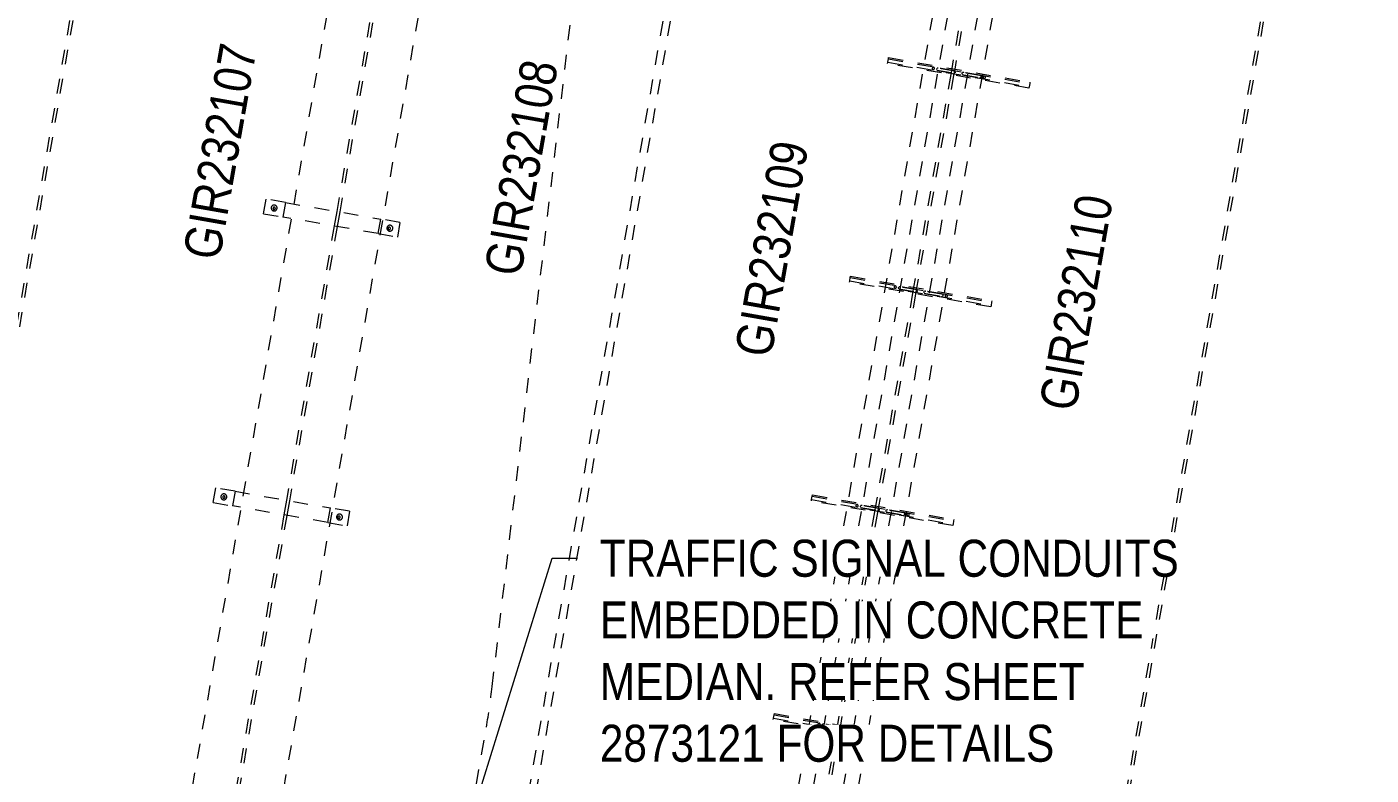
# Model space of a CAD drawing. Header units: metres. Extents: x 2 to 65, y 3 to 557.
# Drawn here: x 36.55 to 45.64, y 526.5 to 531.55 of the extents above; entities that cross this region are included whole.
import ezdxf

# ---------------------------------------------------------------- set-up
doc = ezdxf.new("R2010")
doc.units = ezdxf.units.M
doc.linetypes.add('Dash - Tight', pattern=[0.0045, 0.003, -0.0015])
doc.linetypes.add('JacobsDash', pattern=[0.0045, 0.003, -0.0015])
for name, color, linetype, lineweight in [('A-DETL', 7, 'Continuous', 13), ('A-GENM', 7, 'Continuous', 35), ('G-ANNO-TEXT', 7, 'Continuous', 9), ('S-BEAM', 7, 'Continuous', 50), ('S-BEAM-HDLN', 7, 'JacobsDash', 18), ('S-BEAM-IDEN', 7, 'Continuous', 18)]:
    doc.layers.add(name, color=color, linetype=linetype, lineweight=lineweight)
doc.styles.add('Arial Narrow_5', font='ARIALN.TTF', dxfattribs={"height": 0.25})

# ---------------------------------------------------------------- blocks, each defined once
blk = doc.blocks.new('T2DPAA-T2D-C3S-TF-XRF-100102_dwg-40805790-DRG-2873251 - SERVICE SUPPORT GENERAL ARRANGEMENT PLAN')
at = {"color": 1, "linetype": 'Dash - Tight', "lineweight": 18, "true_color": 0xff0000}
for p, q in [((42.3954, -681.2088), (50.7847, -680.0036)), ((41.3341, -681.3093), (42.1203, -681.2405))]:
    blk.add_line(p, q, dxfattribs=at)
blk.add_arc((41.6845, -676.2596), 5, 275.00012, 278.17466, dxfattribs=at)
blk = doc.blocks.new('T2DPAA-T2D-PWC-TF-M2D-100101_TrafficSigDesign_rvt-1-DRG-2873251 - SERVICE SUPPORT GENERAL ARRANGEMENT PLAN')
at = {"color": 1, "linetype": 'Dash - Tight', "lineweight": 18, "true_color": 0xff0000, "rotation": 75.11694444444437}
blk.add_blockref('T2DPAA-T2D-C3S-TF-XRF-100102_dwg-40805790-DRG-2873251 - SERVICE SUPPORT GENERAL ARRANGEMENT PLAN', (-1792.1969, 661.0881), dxfattribs=at)
blk = doc.blocks.new('11_GEN_BR08_Utilities_Support - 11_GEN_Type 4_Conduits-9349668-DRG-2873251 - SERVICE SUPPORT GENERAL ARRANGEMENT PLAN')
at = {"layer": 'A-GENM', "linetype": 'JacobsDash', "lineweight": 9}
for p, q in [((-0.485, 0.011), (-0.485, 0.0205)), ((-0.485, 0.0205), (0.485, 0.0205)), ((-0.485, -0.011), (-0.485, 0.011)), ((0.485, 0.011), (-0.485, 0.011)), ((0.485, 0.0205), (0.485, 0.011)), ((0.485, 0.011), (0.485, -0.011)), ((-0.485, -0.0205), (-0.485, -0.011)), ((0.485, -0.011), (-0.485, -0.011)), ((0.485, -0.0205), (-0.485, -0.0205)), ((0.485, -0.011), (0.485, -0.0205))]:
    blk.add_line(p, q, dxfattribs=at)
at = {"layer": 'A-GENM', "linetype": 'JacobsDash', "lineweight": 9, "flags": 128}
for points in [[(-0.0295, 0.008), (-0.0295, 0.008), (-0.0297, 0.008), (-0.0299, 0.008), (-0.0302, 0.008), (-0.0307, 0.008), (-0.0312, 0.008), (-0.0318, 0.008), (-0.0324, 0.008), (-0.0332, 0.008), (-0.0341, 0.008), (-0.035, 0.008), (-0.0361, 0.008), (-0.0372, 0.008), (-0.0384, 0.008), (-0.0396, 0.008), (-0.041, 0.008), (-0.0424, 0.008), (-0.0439, 0.008), (-0.0455, 0.008), (-0.0471, 0.008), (-0.0488, 0.008), (-0.0505, 0.008), (-0.0524, 0.008), (-0.0542, 0.008), (-0.0562, 0.008), (-0.0581, 0.008), (-0.0602, 0.008), (-0.0622, 0.008), (-0.0643, 0.008), (-0.0665, 0.008), (-0.0687, 0.008), (-0.0709, 0.008), (-0.0731, 0.008), (-0.0754, 0.008), (-0.0776, 0.008), (-0.0799, 0.008), (-0.0822, 0.008), (-0.0846, 0.008), (-0.0869, 0.008), (-0.0892, 0.008), (-0.0915, 0.008), (-0.0938, 0.008), (-0.0961, 0.008), (-0.0984, 0.008), (-0.1007, 0.008), (-0.1029, 0.008), (-0.1051, 0.008), (-0.1073, 0.008), (-0.1095, 0.008), (-0.1116, 0.008), (-0.1137, 0.008), (-0.1158, 0.008), (-0.1178, 0.008), (-0.1197, 0.008), (-0.1216, 0.008), (-0.1235, 0.008), (-0.1253, 0.008), (-0.127, 0.008), (-0.1287, 0.008), (-0.1303, 0.008), (-0.1318, 0.008), (-0.1333, 0.008), (-0.1347, 0.008), (-0.136, 0.008), (-0.1372, 0.008), (-0.1384, 0.008), (-0.1394, 0.008), (-0.1404, 0.008), (-0.1413, 0.008), (-0.1421, 0.008), (-0.1429, 0.008), (-0.1435, 0.008), (-0.1441, 0.008), (-0.1445, 0.008), (-0.1449, 0.008), (-0.1452, 0.008), (-0.1454, 0.008), (-0.1455, 0.008), (-0.1455, 0.008)], [(0.1455, 0.008), (0.1455, 0.008), (0.1453, 0.008), (0.1451, 0.008), (0.1448, 0.008), (0.1443, 0.008), (0.1438, 0.008), (0.1432, 0.008), (0.1426, 0.008), (0.1418, 0.008), (0.1409, 0.008), (0.14, 0.008), (0.1389, 0.008), (0.1378, 0.008), (0.1366, 0.008), (0.1354, 0.008), (0.134, 0.008), (0.1326, 0.008), (0.1311, 0.008), (0.1295, 0.008), (0.1279, 0.008), (0.1262, 0.008), (0.1245, 0.008), (0.1226, 0.008), (0.1208, 0.008), (0.1188, 0.008), (0.1169, 0.008), (0.1148, 0.008), (0.1128, 0.008), (0.1107, 0.008), (0.1085, 0.008), (0.1063, 0.008), (0.1041, 0.008), (0.1019, 0.008), (0.0996, 0.008), (0.0974, 0.008), (0.0951, 0.008), (0.0928, 0.008), (0.0904, 0.008), (0.0881, 0.008), (0.0858, 0.008), (0.0835, 0.008), (0.0812, 0.008), (0.0789, 0.008), (0.0766, 0.008), (0.0743, 0.008), (0.0721, 0.008), (0.0699, 0.008), (0.0677, 0.008), (0.0655, 0.008), (0.0634, 0.008), (0.0613, 0.008), (0.0592, 0.008), (0.0572, 0.008), (0.0553, 0.008), (0.0534, 0.008), (0.0515, 0.008), (0.0497, 0.008), (0.048, 0.008), (0.0463, 0.008), (0.0447, 0.008), (0.0432, 0.008), (0.0417, 0.008), (0.0403, 0.008), (0.039, 0.008), (0.0378, 0.008), (0.0366, 0.008), (0.0356, 0.008), (0.0346, 0.008), (0.0337, 0.008), (0.0329, 0.008), (0.0321, 0.008), (0.0315, 0.008), (0.0309, 0.008), (0.0305, 0.008), (0.0301, 0.008), (0.0298, 0.008), (0.0296, 0.008), (0.0295, 0.008), (0.0295, 0.008)], [(-0.1455, -0.008), (-0.1455, -0.008), (-0.1453, -0.008), (-0.1451, -0.008), (-0.1448, -0.008), (-0.1443, -0.008), (-0.1438, -0.008), (-0.1432, -0.008), (-0.1426, -0.008), (-0.1418, -0.008), (-0.1409, -0.008), (-0.14, -0.008), (-0.1389, -0.008), (-0.1378, -0.008), (-0.1366, -0.008), (-0.1354, -0.008), (-0.134, -0.008), (-0.1326, -0.008), (-0.1311, -0.008), (-0.1295, -0.008), (-0.1279, -0.008), (-0.1262, -0.008), (-0.1245, -0.008), (-0.1226, -0.008), (-0.1208, -0.008), (-0.1188, -0.008), (-0.1169, -0.008), (-0.1148, -0.008), (-0.1128, -0.008), (-0.1107, -0.008), (-0.1085, -0.008), (-0.1063, -0.008), (-0.1041, -0.008), (-0.1019, -0.008), (-0.0996, -0.008), (-0.0974, -0.008), (-0.0951, -0.008), (-0.0928, -0.008), (-0.0904, -0.008), (-0.0881, -0.008), (-0.0858, -0.008), (-0.0835, -0.008), (-0.0812, -0.008), (-0.0789, -0.008), (-0.0766, -0.008), (-0.0743, -0.008), (-0.0721, -0.008), (-0.0699, -0.008), (-0.0677, -0.008), (-0.0655, -0.008), (-0.0634, -0.008), (-0.0613, -0.008), (-0.0592, -0.008), (-0.0572, -0.008), (-0.0553, -0.008), (-0.0534, -0.008), (-0.0515, -0.008), (-0.0497, -0.008), (-0.048, -0.008), (-0.0463, -0.008), (-0.0447, -0.008), (-0.0432, -0.008), (-0.0417, -0.008), (-0.0403, -0.008), (-0.039, -0.008), (-0.0378, -0.008), (-0.0366, -0.008), (-0.0356, -0.008), (-0.0346, -0.008), (-0.0337, -0.008), (-0.0329, -0.008), (-0.0321, -0.008), (-0.0315, -0.008), (-0.0309, -0.008), (-0.0305, -0.008), (-0.0301, -0.008), (-0.0298, -0.008), (-0.0296, -0.008), (-0.0295, -0.008), (-0.0295, -0.008)], [(0.0295, -0.008), (0.0295, -0.008), (0.0297, -0.008), (0.0299, -0.008), (0.0302, -0.008), (0.0307, -0.008), (0.0312, -0.008), (0.0318, -0.008), (0.0324, -0.008), (0.0332, -0.008), (0.0341, -0.008), (0.035, -0.008), (0.0361, -0.008), (0.0372, -0.008), (0.0384, -0.008), (0.0396, -0.008), (0.041, -0.008), (0.0424, -0.008), (0.0439, -0.008), (0.0455, -0.008), (0.0471, -0.008), (0.0488, -0.008), (0.0505, -0.008), (0.0524, -0.008), (0.0542, -0.008), (0.0562, -0.008), (0.0581, -0.008), (0.0602, -0.008), (0.0622, -0.008), (0.0643, -0.008), (0.0665, -0.008), (0.0687, -0.008), (0.0709, -0.008), (0.0731, -0.008), (0.0754, -0.008), (0.0776, -0.008), (0.0799, -0.008), (0.0822, -0.008), (0.0846, -0.008), (0.0869, -0.008), (0.0892, -0.008), (0.0915, -0.008), (0.0938, -0.008), (0.0961, -0.008), (0.0984, -0.008), (0.1007, -0.008), (0.1029, -0.008), (0.1051, -0.008), (0.1073, -0.008), (0.1095, -0.008), (0.1116, -0.008), (0.1137, -0.008), (0.1158, -0.008), (0.1178, -0.008), (0.1197, -0.008), (0.1216, -0.008), (0.1235, -0.008), (0.1253, -0.008), (0.127, -0.008), (0.1287, -0.008), (0.1303, -0.008), (0.1318, -0.008), (0.1333, -0.008), (0.1347, -0.008), (0.136, -0.008), (0.1372, -0.008), (0.1384, -0.008), (0.1394, -0.008), (0.1404, -0.008), (0.1413, -0.008), (0.1421, -0.008), (0.1429, -0.008), (0.1435, -0.008), (0.1441, -0.008), (0.1445, -0.008), (0.1449, -0.008), (0.1452, -0.008), (0.1454, -0.008), (0.1455, -0.008), (0.1455, -0.008)]]:
    blk.add_lwpolyline(points, dxfattribs=at)
at = {"layer": 'A-GENM', "linetype": 'JacobsDash', "lineweight": 9}
for centre, start, end in [((-0.175, 0), 90, 270), ((-0.175, 0), 270, 90), ((-0.1455, 0), 150, 180), ((-0.1455, 0), 77.05931, 120), ((-0.0295, 0), 60, 117.72418), ((-0.0295, 0), 0, 30), ((-0.0295, 0), 330, 360), ((0.0295, 0), 150, 180), ((0.0295, 0), 77.05931, 120), ((0.1455, 0), 60, 117.72418), ((0.1455, 0), 0, 30), ((0.1455, 0), 330, 360), ((0.175, 0), 90, 270), ((0.175, 0), 270, 90), ((-0.1455, 0), 180, 210), ((-0.1455, 0), 240, 282.94069), ((-0.0295, 0), 242.27582, 300), ((0.0295, 0), 180, 210), ((0.0295, 0), 240, 282.94069), ((0.1455, 0), 242.27582, 300)]:
    blk.add_arc(centre, 0.008, start, end, dxfattribs=at)
blk = doc.blocks.new('11_GEN_BR08_Utilities_Support - 11_GEN_Type 4_Conduits-9349690-DRG-2873251 - SERVICE SUPPORT GENERAL ARRANGEMENT PLAN')
at = {"layer": 'A-GENM', "linetype": 'JacobsDash', "lineweight": 9}
for p, q in [((-0.485, 0.011), (-0.485, 0.0205)), ((-0.485, 0.0205), (0.485, 0.0205)), ((-0.485, -0.011), (-0.485, 0.011)), ((0.485, 0.011), (-0.485, 0.011)), ((0.485, 0.0205), (0.485, 0.011)), ((0.485, 0.011), (0.485, -0.011)), ((-0.485, -0.0205), (-0.485, -0.011)), ((0.485, -0.011), (-0.485, -0.011)), ((0.485, -0.0205), (-0.485, -0.0205)), ((0.485, -0.011), (0.485, -0.0205))]:
    blk.add_line(p, q, dxfattribs=at)
at = {"layer": 'A-GENM', "linetype": 'JacobsDash', "lineweight": 9, "flags": 128}
for points in [[(-0.0295, 0.008), (-0.0295, 0.008), (-0.0297, 0.008), (-0.0299, 0.008), (-0.0302, 0.008), (-0.0307, 0.008), (-0.0312, 0.008), (-0.0318, 0.008), (-0.0324, 0.008), (-0.0332, 0.008), (-0.0341, 0.008), (-0.035, 0.008), (-0.0361, 0.008), (-0.0372, 0.008), (-0.0384, 0.008), (-0.0396, 0.008), (-0.041, 0.008), (-0.0424, 0.008), (-0.0439, 0.008), (-0.0455, 0.008), (-0.0471, 0.008), (-0.0488, 0.008), (-0.0505, 0.008), (-0.0524, 0.008), (-0.0542, 0.008), (-0.0562, 0.008), (-0.0581, 0.008), (-0.0602, 0.008), (-0.0622, 0.008), (-0.0643, 0.008), (-0.0665, 0.008), (-0.0687, 0.008), (-0.0709, 0.008), (-0.0731, 0.008), (-0.0754, 0.008), (-0.0776, 0.008), (-0.0799, 0.008), (-0.0822, 0.008), (-0.0846, 0.008), (-0.0869, 0.008), (-0.0892, 0.008), (-0.0915, 0.008), (-0.0938, 0.008), (-0.0961, 0.008), (-0.0984, 0.008), (-0.1007, 0.008), (-0.1029, 0.008), (-0.1051, 0.008), (-0.1073, 0.008), (-0.1095, 0.008), (-0.1116, 0.008), (-0.1137, 0.008), (-0.1158, 0.008), (-0.1178, 0.008), (-0.1197, 0.008), (-0.1216, 0.008), (-0.1235, 0.008), (-0.1253, 0.008), (-0.127, 0.008), (-0.1287, 0.008), (-0.1303, 0.008), (-0.1318, 0.008), (-0.1333, 0.008), (-0.1347, 0.008), (-0.136, 0.008), (-0.1372, 0.008), (-0.1384, 0.008), (-0.1394, 0.008), (-0.1404, 0.008), (-0.1413, 0.008), (-0.1421, 0.008), (-0.1429, 0.008), (-0.1435, 0.008), (-0.1441, 0.008), (-0.1445, 0.008), (-0.1449, 0.008), (-0.1452, 0.008), (-0.1454, 0.008), (-0.1455, 0.008), (-0.1455, 0.008)], [(0.1455, 0.008), (0.1455, 0.008), (0.1453, 0.008), (0.1451, 0.008), (0.1448, 0.008), (0.1443, 0.008), (0.1438, 0.008), (0.1432, 0.008), (0.1426, 0.008), (0.1418, 0.008), (0.1409, 0.008), (0.14, 0.008), (0.1389, 0.008), (0.1378, 0.008), (0.1366, 0.008), (0.1354, 0.008), (0.134, 0.008), (0.1326, 0.008), (0.1311, 0.008), (0.1295, 0.008), (0.1279, 0.008), (0.1262, 0.008), (0.1245, 0.008), (0.1226, 0.008), (0.1208, 0.008), (0.1188, 0.008), (0.1169, 0.008), (0.1148, 0.008), (0.1128, 0.008), (0.1107, 0.008), (0.1085, 0.008), (0.1063, 0.008), (0.1041, 0.008), (0.1019, 0.008), (0.0996, 0.008), (0.0974, 0.008), (0.0951, 0.008), (0.0928, 0.008), (0.0904, 0.008), (0.0881, 0.008), (0.0858, 0.008), (0.0835, 0.008), (0.0812, 0.008), (0.0789, 0.008), (0.0766, 0.008), (0.0743, 0.008), (0.0721, 0.008), (0.0699, 0.008), (0.0677, 0.008), (0.0655, 0.008), (0.0634, 0.008), (0.0613, 0.008), (0.0592, 0.008), (0.0572, 0.008), (0.0553, 0.008), (0.0534, 0.008), (0.0515, 0.008), (0.0497, 0.008), (0.048, 0.008), (0.0463, 0.008), (0.0447, 0.008), (0.0432, 0.008), (0.0417, 0.008), (0.0403, 0.008), (0.039, 0.008), (0.0378, 0.008), (0.0366, 0.008), (0.0356, 0.008), (0.0346, 0.008), (0.0337, 0.008), (0.0329, 0.008), (0.0321, 0.008), (0.0315, 0.008), (0.0309, 0.008), (0.0305, 0.008), (0.0301, 0.008), (0.0298, 0.008), (0.0296, 0.008), (0.0295, 0.008), (0.0295, 0.008)], [(-0.1455, -0.008), (-0.1455, -0.008), (-0.1453, -0.008), (-0.1451, -0.008), (-0.1448, -0.008), (-0.1443, -0.008), (-0.1438, -0.008), (-0.1432, -0.008), (-0.1426, -0.008), (-0.1418, -0.008), (-0.1409, -0.008), (-0.14, -0.008), (-0.1389, -0.008), (-0.1378, -0.008), (-0.1366, -0.008), (-0.1354, -0.008), (-0.134, -0.008), (-0.1326, -0.008), (-0.1311, -0.008), (-0.1295, -0.008), (-0.1279, -0.008), (-0.1262, -0.008), (-0.1245, -0.008), (-0.1226, -0.008), (-0.1208, -0.008), (-0.1188, -0.008), (-0.1169, -0.008), (-0.1148, -0.008), (-0.1128, -0.008), (-0.1107, -0.008), (-0.1085, -0.008), (-0.1063, -0.008), (-0.1041, -0.008), (-0.1019, -0.008), (-0.0996, -0.008), (-0.0974, -0.008), (-0.0951, -0.008), (-0.0928, -0.008), (-0.0904, -0.008), (-0.0881, -0.008), (-0.0858, -0.008), (-0.0835, -0.008), (-0.0812, -0.008), (-0.0789, -0.008), (-0.0766, -0.008), (-0.0743, -0.008), (-0.0721, -0.008), (-0.0699, -0.008), (-0.0677, -0.008), (-0.0655, -0.008), (-0.0634, -0.008), (-0.0613, -0.008), (-0.0592, -0.008), (-0.0572, -0.008), (-0.0553, -0.008), (-0.0534, -0.008), (-0.0515, -0.008), (-0.0497, -0.008), (-0.048, -0.008), (-0.0463, -0.008), (-0.0447, -0.008), (-0.0432, -0.008), (-0.0417, -0.008), (-0.0403, -0.008), (-0.039, -0.008), (-0.0378, -0.008), (-0.0366, -0.008), (-0.0356, -0.008), (-0.0346, -0.008), (-0.0337, -0.008), (-0.0329, -0.008), (-0.0321, -0.008), (-0.0315, -0.008), (-0.0309, -0.008), (-0.0305, -0.008), (-0.0301, -0.008), (-0.0298, -0.008), (-0.0296, -0.008), (-0.0295, -0.008), (-0.0295, -0.008)], [(0.0295, -0.008), (0.0295, -0.008), (0.0297, -0.008), (0.0299, -0.008), (0.0302, -0.008), (0.0307, -0.008), (0.0312, -0.008), (0.0318, -0.008), (0.0324, -0.008), (0.0332, -0.008), (0.0341, -0.008), (0.035, -0.008), (0.0361, -0.008), (0.0372, -0.008), (0.0384, -0.008), (0.0396, -0.008), (0.041, -0.008), (0.0424, -0.008), (0.0439, -0.008), (0.0455, -0.008), (0.0471, -0.008), (0.0488, -0.008), (0.0505, -0.008), (0.0524, -0.008), (0.0542, -0.008), (0.0562, -0.008), (0.0581, -0.008), (0.0602, -0.008), (0.0622, -0.008), (0.0643, -0.008), (0.0665, -0.008), (0.0687, -0.008), (0.0709, -0.008), (0.0731, -0.008), (0.0754, -0.008), (0.0776, -0.008), (0.0799, -0.008), (0.0822, -0.008), (0.0846, -0.008), (0.0869, -0.008), (0.0892, -0.008), (0.0915, -0.008), (0.0938, -0.008), (0.0961, -0.008), (0.0984, -0.008), (0.1007, -0.008), (0.1029, -0.008), (0.1051, -0.008), (0.1073, -0.008), (0.1095, -0.008), (0.1116, -0.008), (0.1137, -0.008), (0.1158, -0.008), (0.1178, -0.008), (0.1197, -0.008), (0.1216, -0.008), (0.1235, -0.008), (0.1253, -0.008), (0.127, -0.008), (0.1287, -0.008), (0.1303, -0.008), (0.1318, -0.008), (0.1333, -0.008), (0.1347, -0.008), (0.136, -0.008), (0.1372, -0.008), (0.1384, -0.008), (0.1394, -0.008), (0.1404, -0.008), (0.1413, -0.008), (0.1421, -0.008), (0.1429, -0.008), (0.1435, -0.008), (0.1441, -0.008), (0.1445, -0.008), (0.1449, -0.008), (0.1452, -0.008), (0.1454, -0.008), (0.1455, -0.008), (0.1455, -0.008)]]:
    blk.add_lwpolyline(points, dxfattribs=at)
at = {"layer": 'A-GENM', "linetype": 'JacobsDash', "lineweight": 9}
for centre, start, end in [((-0.175, 0), 90, 270), ((-0.175, 0), 270, 90), ((-0.1455, 0), 150, 180), ((-0.1455, 0), 77.05931, 120), ((-0.0295, 0), 60, 117.72418), ((-0.0295, 0), 0, 30), ((-0.0295, 0), 330, 360), ((0.0295, 0), 150, 180), ((0.0295, 0), 77.05931, 120), ((0.1455, 0), 60, 117.72418), ((0.1455, 0), 0, 30), ((0.1455, 0), 330, 360), ((0.175, 0), 90, 270), ((0.175, 0), 270, 90), ((-0.1455, 0), 180, 210), ((-0.1455, 0), 240, 282.94069), ((-0.0295, 0), 242.27582, 300), ((0.0295, 0), 180, 210), ((0.0295, 0), 240, 282.94069), ((0.1455, 0), 242.27582, 300)]:
    blk.add_arc(centre, 0.008, start, end, dxfattribs=at)
blk = doc.blocks.new('11_GEN_BR08_Utilities_Support - 11_GEN_Type 4_Conduits-9349725-DRG-2873251 - SERVICE SUPPORT GENERAL ARRANGEMENT PLAN')
at = {"layer": 'A-GENM', "linetype": 'JacobsDash', "lineweight": 9}
for p, q in [((-0.485, 0.011), (-0.485, 0.0205)), ((-0.485, 0.0205), (0.485, 0.0205)), ((-0.485, -0.011), (-0.485, 0.011)), ((0.485, 0.011), (-0.485, 0.011)), ((0.485, 0.0205), (0.485, 0.011)), ((0.485, 0.011), (0.485, -0.011)), ((-0.485, -0.0205), (-0.485, -0.011)), ((0.485, -0.011), (-0.485, -0.011)), ((0.485, -0.0205), (-0.485, -0.0205)), ((0.485, -0.011), (0.485, -0.0205))]:
    blk.add_line(p, q, dxfattribs=at)
at = {"layer": 'A-GENM', "linetype": 'JacobsDash', "lineweight": 9, "flags": 128}
for points in [[(-0.0295, 0.008), (-0.0295, 0.008), (-0.0297, 0.008), (-0.0299, 0.008), (-0.0302, 0.008), (-0.0307, 0.008), (-0.0312, 0.008), (-0.0318, 0.008), (-0.0324, 0.008), (-0.0332, 0.008), (-0.0341, 0.008), (-0.035, 0.008), (-0.0361, 0.008), (-0.0372, 0.008), (-0.0384, 0.008), (-0.0396, 0.008), (-0.041, 0.008), (-0.0424, 0.008), (-0.0439, 0.008), (-0.0455, 0.008), (-0.0471, 0.008), (-0.0488, 0.008), (-0.0505, 0.008), (-0.0524, 0.008), (-0.0542, 0.008), (-0.0562, 0.008), (-0.0581, 0.008), (-0.0602, 0.008), (-0.0622, 0.008), (-0.0643, 0.008), (-0.0665, 0.008), (-0.0687, 0.008), (-0.0709, 0.008), (-0.0731, 0.008), (-0.0754, 0.008), (-0.0776, 0.008), (-0.0799, 0.008), (-0.0822, 0.008), (-0.0846, 0.008), (-0.0869, 0.008), (-0.0892, 0.008), (-0.0915, 0.008), (-0.0938, 0.008), (-0.0961, 0.008), (-0.0984, 0.008), (-0.1007, 0.008), (-0.1029, 0.008), (-0.1051, 0.008), (-0.1073, 0.008), (-0.1095, 0.008), (-0.1116, 0.008), (-0.1137, 0.008), (-0.1158, 0.008), (-0.1178, 0.008), (-0.1197, 0.008), (-0.1216, 0.008), (-0.1235, 0.008), (-0.1253, 0.008), (-0.127, 0.008), (-0.1287, 0.008), (-0.1303, 0.008), (-0.1318, 0.008), (-0.1333, 0.008), (-0.1347, 0.008), (-0.136, 0.008), (-0.1372, 0.008), (-0.1384, 0.008), (-0.1394, 0.008), (-0.1404, 0.008), (-0.1413, 0.008), (-0.1421, 0.008), (-0.1429, 0.008), (-0.1435, 0.008), (-0.1441, 0.008), (-0.1445, 0.008), (-0.1449, 0.008), (-0.1452, 0.008), (-0.1454, 0.008), (-0.1455, 0.008), (-0.1455, 0.008)], [(0.1455, 0.008), (0.1455, 0.008), (0.1453, 0.008), (0.1451, 0.008), (0.1448, 0.008), (0.1443, 0.008), (0.1438, 0.008), (0.1432, 0.008), (0.1426, 0.008), (0.1418, 0.008), (0.1409, 0.008), (0.14, 0.008), (0.1389, 0.008), (0.1378, 0.008), (0.1366, 0.008), (0.1354, 0.008), (0.134, 0.008), (0.1326, 0.008), (0.1311, 0.008), (0.1295, 0.008), (0.1279, 0.008), (0.1262, 0.008), (0.1245, 0.008), (0.1226, 0.008), (0.1208, 0.008), (0.1188, 0.008), (0.1169, 0.008), (0.1148, 0.008), (0.1128, 0.008), (0.1107, 0.008), (0.1085, 0.008), (0.1063, 0.008), (0.1041, 0.008), (0.1019, 0.008), (0.0996, 0.008), (0.0974, 0.008), (0.0951, 0.008), (0.0928, 0.008), (0.0904, 0.008), (0.0881, 0.008), (0.0858, 0.008), (0.0835, 0.008), (0.0812, 0.008), (0.0789, 0.008), (0.0766, 0.008), (0.0743, 0.008), (0.0721, 0.008), (0.0699, 0.008), (0.0677, 0.008), (0.0655, 0.008), (0.0634, 0.008), (0.0613, 0.008), (0.0592, 0.008), (0.0572, 0.008), (0.0553, 0.008), (0.0534, 0.008), (0.0515, 0.008), (0.0497, 0.008), (0.048, 0.008), (0.0463, 0.008), (0.0447, 0.008), (0.0432, 0.008), (0.0417, 0.008), (0.0403, 0.008), (0.039, 0.008), (0.0378, 0.008), (0.0366, 0.008), (0.0356, 0.008), (0.0346, 0.008), (0.0337, 0.008), (0.0329, 0.008), (0.0321, 0.008), (0.0315, 0.008), (0.0309, 0.008), (0.0305, 0.008), (0.0301, 0.008), (0.0298, 0.008), (0.0296, 0.008), (0.0295, 0.008), (0.0295, 0.008)], [(-0.1455, -0.008), (-0.1455, -0.008), (-0.1453, -0.008), (-0.1451, -0.008), (-0.1448, -0.008), (-0.1443, -0.008), (-0.1438, -0.008), (-0.1432, -0.008), (-0.1426, -0.008), (-0.1418, -0.008), (-0.1409, -0.008), (-0.14, -0.008), (-0.1389, -0.008), (-0.1378, -0.008), (-0.1366, -0.008), (-0.1354, -0.008), (-0.134, -0.008), (-0.1326, -0.008), (-0.1311, -0.008), (-0.1295, -0.008), (-0.1279, -0.008), (-0.1262, -0.008), (-0.1245, -0.008), (-0.1226, -0.008), (-0.1208, -0.008), (-0.1188, -0.008), (-0.1169, -0.008), (-0.1148, -0.008), (-0.1128, -0.008), (-0.1107, -0.008), (-0.1085, -0.008), (-0.1063, -0.008), (-0.1041, -0.008), (-0.1019, -0.008), (-0.0996, -0.008), (-0.0974, -0.008), (-0.0951, -0.008), (-0.0928, -0.008), (-0.0904, -0.008), (-0.0881, -0.008), (-0.0858, -0.008), (-0.0835, -0.008), (-0.0812, -0.008), (-0.0789, -0.008), (-0.0766, -0.008), (-0.0743, -0.008), (-0.0721, -0.008), (-0.0699, -0.008), (-0.0677, -0.008), (-0.0655, -0.008), (-0.0634, -0.008), (-0.0613, -0.008), (-0.0592, -0.008), (-0.0572, -0.008), (-0.0553, -0.008), (-0.0534, -0.008), (-0.0515, -0.008), (-0.0497, -0.008), (-0.048, -0.008), (-0.0463, -0.008), (-0.0447, -0.008), (-0.0432, -0.008), (-0.0417, -0.008), (-0.0403, -0.008), (-0.039, -0.008), (-0.0378, -0.008), (-0.0366, -0.008), (-0.0356, -0.008), (-0.0346, -0.008), (-0.0337, -0.008), (-0.0329, -0.008), (-0.0321, -0.008), (-0.0315, -0.008), (-0.0309, -0.008), (-0.0305, -0.008), (-0.0301, -0.008), (-0.0298, -0.008), (-0.0296, -0.008), (-0.0295, -0.008), (-0.0295, -0.008)], [(0.0295, -0.008), (0.0295, -0.008), (0.0297, -0.008), (0.0299, -0.008), (0.0302, -0.008), (0.0307, -0.008), (0.0312, -0.008), (0.0318, -0.008), (0.0324, -0.008), (0.0332, -0.008), (0.0341, -0.008), (0.035, -0.008), (0.0361, -0.008), (0.0372, -0.008), (0.0384, -0.008), (0.0396, -0.008), (0.041, -0.008), (0.0424, -0.008), (0.0439, -0.008), (0.0455, -0.008), (0.0471, -0.008), (0.0488, -0.008), (0.0505, -0.008), (0.0524, -0.008), (0.0542, -0.008), (0.0562, -0.008), (0.0581, -0.008), (0.0602, -0.008), (0.0622, -0.008), (0.0643, -0.008), (0.0665, -0.008), (0.0687, -0.008), (0.0709, -0.008), (0.0731, -0.008), (0.0754, -0.008), (0.0776, -0.008), (0.0799, -0.008), (0.0822, -0.008), (0.0846, -0.008), (0.0869, -0.008), (0.0892, -0.008), (0.0915, -0.008), (0.0938, -0.008), (0.0961, -0.008), (0.0984, -0.008), (0.1007, -0.008), (0.1029, -0.008), (0.1051, -0.008), (0.1073, -0.008), (0.1095, -0.008), (0.1116, -0.008), (0.1137, -0.008), (0.1158, -0.008), (0.1178, -0.008), (0.1197, -0.008), (0.1216, -0.008), (0.1235, -0.008), (0.1253, -0.008), (0.127, -0.008), (0.1287, -0.008), (0.1303, -0.008), (0.1318, -0.008), (0.1333, -0.008), (0.1347, -0.008), (0.136, -0.008), (0.1372, -0.008), (0.1384, -0.008), (0.1394, -0.008), (0.1404, -0.008), (0.1413, -0.008), (0.1421, -0.008), (0.1429, -0.008), (0.1435, -0.008), (0.1441, -0.008), (0.1445, -0.008), (0.1449, -0.008), (0.1452, -0.008), (0.1454, -0.008), (0.1455, -0.008), (0.1455, -0.008)]]:
    blk.add_lwpolyline(points, dxfattribs=at)
at = {"layer": 'A-GENM', "linetype": 'JacobsDash', "lineweight": 9}
for centre, start, end in [((-0.175, 0), 90, 270), ((-0.175, 0), 270, 90), ((-0.1455, 0), 150, 180), ((-0.1455, 0), 77.05931, 120), ((-0.0295, 0), 60, 117.72418), ((-0.0295, 0), 0, 30), ((-0.0295, 0), 330, 360), ((0.0295, 0), 150, 180), ((0.0295, 0), 77.05931, 120), ((0.1455, 0), 60, 117.72418), ((0.1455, 0), 0, 30), ((0.1455, 0), 330, 360), ((0.175, 0), 90, 270), ((0.175, 0), 270, 90), ((-0.1455, 0), 180, 210), ((-0.1455, 0), 240, 282.94069), ((-0.0295, 0), 242.27582, 300), ((0.0295, 0), 180, 210), ((0.0295, 0), 240, 282.94069), ((0.1455, 0), 242.27582, 300)]:
    blk.add_arc(centre, 0.008, start, end, dxfattribs=at)
blk = doc.blocks.new('11_GEN_BR08_Utilities_Support - 11_GEN_Type 4_Conduits-9349748-DRG-2873251 - SERVICE SUPPORT GENERAL ARRANGEMENT PLAN')
at = {"layer": 'A-GENM', "linetype": 'JacobsDash', "lineweight": 9}
for p, q in [((-0.485, 0.011), (-0.485, 0.0205)), ((-0.485, 0.0205), (0.485, 0.0205)), ((-0.485, -0.011), (-0.485, 0.011)), ((0.485, 0.011), (-0.485, 0.011)), ((0.485, 0.0205), (0.485, 0.011)), ((0.485, 0.011), (0.485, -0.011)), ((-0.485, -0.0205), (-0.485, -0.011)), ((0.485, -0.011), (-0.485, -0.011)), ((0.485, -0.0205), (-0.485, -0.0205)), ((0.485, -0.011), (0.485, -0.0205))]:
    blk.add_line(p, q, dxfattribs=at)
at = {"layer": 'A-GENM', "linetype": 'JacobsDash', "lineweight": 9, "flags": 128}
for points in [[(-0.0295, 0.008), (-0.0295, 0.008), (-0.0297, 0.008), (-0.0299, 0.008), (-0.0302, 0.008), (-0.0307, 0.008), (-0.0312, 0.008), (-0.0318, 0.008), (-0.0324, 0.008), (-0.0332, 0.008), (-0.0341, 0.008), (-0.035, 0.008), (-0.0361, 0.008), (-0.0372, 0.008), (-0.0384, 0.008), (-0.0396, 0.008), (-0.041, 0.008), (-0.0424, 0.008), (-0.0439, 0.008), (-0.0455, 0.008), (-0.0471, 0.008), (-0.0488, 0.008), (-0.0505, 0.008), (-0.0524, 0.008), (-0.0542, 0.008), (-0.0562, 0.008), (-0.0581, 0.008), (-0.0602, 0.008), (-0.0622, 0.008), (-0.0643, 0.008), (-0.0665, 0.008), (-0.0687, 0.008), (-0.0709, 0.008), (-0.0731, 0.008), (-0.0754, 0.008), (-0.0776, 0.008), (-0.0799, 0.008), (-0.0822, 0.008), (-0.0846, 0.008), (-0.0869, 0.008), (-0.0892, 0.008), (-0.0915, 0.008), (-0.0938, 0.008), (-0.0961, 0.008), (-0.0984, 0.008), (-0.1007, 0.008), (-0.1029, 0.008), (-0.1051, 0.008), (-0.1073, 0.008), (-0.1095, 0.008), (-0.1116, 0.008), (-0.1137, 0.008), (-0.1158, 0.008), (-0.1178, 0.008), (-0.1197, 0.008), (-0.1216, 0.008), (-0.1235, 0.008), (-0.1253, 0.008), (-0.127, 0.008), (-0.1287, 0.008), (-0.1303, 0.008), (-0.1318, 0.008), (-0.1333, 0.008), (-0.1347, 0.008), (-0.136, 0.008), (-0.1372, 0.008), (-0.1384, 0.008), (-0.1394, 0.008), (-0.1404, 0.008), (-0.1413, 0.008), (-0.1421, 0.008), (-0.1429, 0.008), (-0.1435, 0.008), (-0.1441, 0.008), (-0.1445, 0.008), (-0.1449, 0.008), (-0.1452, 0.008), (-0.1454, 0.008), (-0.1455, 0.008), (-0.1455, 0.008)], [(0.1455, 0.008), (0.1455, 0.008), (0.1453, 0.008), (0.1451, 0.008), (0.1448, 0.008), (0.1443, 0.008), (0.1438, 0.008), (0.1432, 0.008), (0.1426, 0.008), (0.1418, 0.008), (0.1409, 0.008), (0.14, 0.008), (0.1389, 0.008), (0.1378, 0.008), (0.1366, 0.008), (0.1354, 0.008), (0.134, 0.008), (0.1326, 0.008), (0.1311, 0.008), (0.1295, 0.008), (0.1279, 0.008), (0.1262, 0.008), (0.1245, 0.008), (0.1226, 0.008), (0.1208, 0.008), (0.1188, 0.008), (0.1169, 0.008), (0.1148, 0.008), (0.1128, 0.008), (0.1107, 0.008), (0.1085, 0.008), (0.1063, 0.008), (0.1041, 0.008), (0.1019, 0.008), (0.0996, 0.008), (0.0974, 0.008), (0.0951, 0.008), (0.0928, 0.008), (0.0904, 0.008), (0.0881, 0.008), (0.0858, 0.008), (0.0835, 0.008), (0.0812, 0.008), (0.0789, 0.008), (0.0766, 0.008), (0.0743, 0.008), (0.0721, 0.008), (0.0699, 0.008), (0.0677, 0.008), (0.0655, 0.008), (0.0634, 0.008), (0.0613, 0.008), (0.0592, 0.008), (0.0572, 0.008), (0.0553, 0.008), (0.0534, 0.008), (0.0515, 0.008), (0.0497, 0.008), (0.048, 0.008), (0.0463, 0.008), (0.0447, 0.008), (0.0432, 0.008), (0.0417, 0.008), (0.0403, 0.008), (0.039, 0.008), (0.0378, 0.008), (0.0366, 0.008), (0.0356, 0.008), (0.0346, 0.008), (0.0337, 0.008), (0.0329, 0.008), (0.0321, 0.008), (0.0315, 0.008), (0.0309, 0.008), (0.0305, 0.008), (0.0301, 0.008), (0.0298, 0.008), (0.0296, 0.008), (0.0295, 0.008), (0.0295, 0.008)], [(-0.1455, -0.008), (-0.1455, -0.008), (-0.1453, -0.008), (-0.1451, -0.008), (-0.1448, -0.008), (-0.1443, -0.008), (-0.1438, -0.008), (-0.1432, -0.008), (-0.1426, -0.008), (-0.1418, -0.008), (-0.1409, -0.008), (-0.14, -0.008), (-0.1389, -0.008), (-0.1378, -0.008), (-0.1366, -0.008), (-0.1354, -0.008), (-0.134, -0.008), (-0.1326, -0.008), (-0.1311, -0.008), (-0.1295, -0.008), (-0.1279, -0.008), (-0.1262, -0.008), (-0.1245, -0.008), (-0.1226, -0.008), (-0.1208, -0.008), (-0.1188, -0.008), (-0.1169, -0.008), (-0.1148, -0.008), (-0.1128, -0.008), (-0.1107, -0.008), (-0.1085, -0.008), (-0.1063, -0.008), (-0.1041, -0.008), (-0.1019, -0.008), (-0.0996, -0.008), (-0.0974, -0.008), (-0.0951, -0.008), (-0.0928, -0.008), (-0.0904, -0.008), (-0.0881, -0.008), (-0.0858, -0.008), (-0.0835, -0.008), (-0.0812, -0.008), (-0.0789, -0.008), (-0.0766, -0.008), (-0.0743, -0.008), (-0.0721, -0.008), (-0.0699, -0.008), (-0.0677, -0.008), (-0.0655, -0.008), (-0.0634, -0.008), (-0.0613, -0.008), (-0.0592, -0.008), (-0.0572, -0.008), (-0.0553, -0.008), (-0.0534, -0.008), (-0.0515, -0.008), (-0.0497, -0.008), (-0.048, -0.008), (-0.0463, -0.008), (-0.0447, -0.008), (-0.0432, -0.008), (-0.0417, -0.008), (-0.0403, -0.008), (-0.039, -0.008), (-0.0378, -0.008), (-0.0366, -0.008), (-0.0356, -0.008), (-0.0346, -0.008), (-0.0337, -0.008), (-0.0329, -0.008), (-0.0321, -0.008), (-0.0315, -0.008), (-0.0309, -0.008), (-0.0305, -0.008), (-0.0301, -0.008), (-0.0298, -0.008), (-0.0296, -0.008), (-0.0295, -0.008), (-0.0295, -0.008)], [(0.0295, -0.008), (0.0295, -0.008), (0.0297, -0.008), (0.0299, -0.008), (0.0302, -0.008), (0.0307, -0.008), (0.0312, -0.008), (0.0318, -0.008), (0.0324, -0.008), (0.0332, -0.008), (0.0341, -0.008), (0.035, -0.008), (0.0361, -0.008), (0.0372, -0.008), (0.0384, -0.008), (0.0396, -0.008), (0.041, -0.008), (0.0424, -0.008), (0.0439, -0.008), (0.0455, -0.008), (0.0471, -0.008), (0.0488, -0.008), (0.0505, -0.008), (0.0524, -0.008), (0.0542, -0.008), (0.0562, -0.008), (0.0581, -0.008), (0.0602, -0.008), (0.0622, -0.008), (0.0643, -0.008), (0.0665, -0.008), (0.0687, -0.008), (0.0709, -0.008), (0.0731, -0.008), (0.0754, -0.008), (0.0776, -0.008), (0.0799, -0.008), (0.0822, -0.008), (0.0846, -0.008), (0.0869, -0.008), (0.0892, -0.008), (0.0915, -0.008), (0.0938, -0.008), (0.0961, -0.008), (0.0984, -0.008), (0.1007, -0.008), (0.1029, -0.008), (0.1051, -0.008), (0.1073, -0.008), (0.1095, -0.008), (0.1116, -0.008), (0.1137, -0.008), (0.1158, -0.008), (0.1178, -0.008), (0.1197, -0.008), (0.1216, -0.008), (0.1235, -0.008), (0.1253, -0.008), (0.127, -0.008), (0.1287, -0.008), (0.1303, -0.008), (0.1318, -0.008), (0.1333, -0.008), (0.1347, -0.008), (0.136, -0.008), (0.1372, -0.008), (0.1384, -0.008), (0.1394, -0.008), (0.1404, -0.008), (0.1413, -0.008), (0.1421, -0.008), (0.1429, -0.008), (0.1435, -0.008), (0.1441, -0.008), (0.1445, -0.008), (0.1449, -0.008), (0.1452, -0.008), (0.1454, -0.008), (0.1455, -0.008), (0.1455, -0.008)]]:
    blk.add_lwpolyline(points, dxfattribs=at)
at = {"layer": 'A-GENM', "linetype": 'JacobsDash', "lineweight": 9}
for centre, start, end in [((-0.175, 0), 90, 270), ((-0.175, 0), 270, 90), ((-0.1455, 0), 150, 180), ((-0.1455, 0), 77.05931, 120), ((-0.0295, 0), 60, 117.72418), ((-0.0295, 0), 0, 30), ((-0.0295, 0), 332.37142, 360), ((0.0295, 0), 150, 180), ((0.0295, 0), 77.05931, 120), ((0.1455, 0), 60, 117.72418), ((0.1455, 0), 0, 30), ((0.1455, 0), 330, 360), ((0.175, 0), 90, 270), ((0.175, 0), 270, 90), ((-0.1455, 0), 180, 210), ((-0.1455, 0), 240, 282.94069), ((-0.0295, 0), 242.27582, 300), ((0.0295, 0), 180, 210), ((0.0295, 0), 240, 282.94069), ((0.1455, 0), 242.27582, 300)]:
    blk.add_arc(centre, 0.008, start, end, dxfattribs=at)
blk = doc.blocks.new('11_GEN_559od Pipe_Support - 11_GEN_610 drain pipe COMMS-9352295-DRG-2873251 - SERVICE SUPPORT GENERAL ARRANGEMENT PLAN')
at = {"layer": 'A-GENM', "linetype": 'JacobsDash', "lineweight": 9}
for p, q in [((-0.459, -0.0518), (-0.459, 0.0482)), ((-0.3271, 0.0482), (-0.459, 0.0482)), ((-0.3271, 0.0482), (0.3271, 0.0482)), ((-0.3271, 0.0482), (-0.3271, -0.0518)), ((0.3271, -0.0518), (0.3271, 0.0482)), ((0.459, 0.0482), (0.3271, 0.0482)), ((0.459, 0.0482), (0.459, -0.0518)), ((-0.459, -0.0518), (-0.3271, -0.0518)), ((0.3271, -0.0518), (-0.3271, -0.0518)), ((0.3271, -0.0518), (0.459, -0.0518))]:
    blk.add_line(p, q, dxfattribs=at)
for centre, radius, start, end in [((-0.3985, -0.0018), 0.02, 90, 270), ((-0.395, 0), 0.008, 90, 270), ((-0.3985, -0.0018), 0.02, 270, 90), ((-0.395, 0), 0.008, 270, 90), ((0.3955, -0.0018), 0.02, 90, 270), ((0.395, 0), 0.008, 90, 270), ((0.395, 0), 0.008, 270, 90), ((0.3955, -0.0018), 0.02, 270, 90)]:
    blk.add_arc(centre, radius, start, end, dxfattribs=at)
blk = doc.blocks.new('06_SFR_GCT_Girder_SuperT_BR08Edge_CS - Super T - 1815-6270390-DRG-2873251 - SERVICE SUPPORT GENERAL ARRANGEMENT PLAN')
at = {"layer": 'S-BEAM', "color": 252, "linetype": 'JacobsDash', "lineweight": 9, "true_color": 0x888888}
blk.add_line((-1115.4748, 544.5921), (-1121.647, 509.1638), dxfattribs=at)
blk = doc.blocks.new('06_SFR_GCT_Girder_SuperT_BR08Edge_CS - Super T - 1815-6270051-DRG-2873251 - SERVICE SUPPORT GENERAL ARRANGEMENT PLAN')
at = {"layer": 'S-BEAM', "color": 252, "linetype": 'JacobsDash', "lineweight": 9, "true_color": 0x888888}
for p, q in [((-1115.4954, 544.5925), (-1121.6676, 509.1642)), ((-1119.5757, 532.7054), (-1119.8262, 531.2681)), ((-1119.8332, 531.2277), (-1120.0836, 529.7904)), ((-1120.0906, 529.75), (-1120.3411, 528.3126)), ((-1120.3481, 528.2722), (-1120.5985, 526.8349)), ((-1120.6055, 526.7945), (-1120.8559, 525.3571))]:
    blk.add_line(p, q, dxfattribs=at)
at = {"layer": 'S-BEAM-HDLN', "color": 252, "lineweight": 9, "true_color": 0x888888}
for p, q in [((-1119.8262, 531.268), (-1119.8332, 531.2278)), ((-1120.0836, 529.7903), (-1120.0906, 529.75)), ((-1120.3411, 528.3126), (-1120.3481, 528.2723)), ((-1120.5985, 526.8348), (-1120.6055, 526.7945))]:
    blk.add_line(p, q, dxfattribs=at)
blk = doc.blocks.new('06_SFR_GCT_Girder_SuperT_BR08Edge_CS - Super T - 1815-6269499-DRG-2873251 - SERVICE SUPPORT GENERAL ARRANGEMENT PLAN')
at = {"layer": 'S-BEAM', "color": 252, "linetype": 'JacobsDash', "lineweight": 9, "true_color": 0x888888}
for p, q in [((-1119.4839, 544.596), (-1122.9315, 524.8071)), ((-1123.658, 532.171), (-1123.9834, 530.303)), ((-1124.0006, 530.2045), (-1124.3235, 528.3509)), ((-1124.3406, 528.2524), (-1124.6692, 526.3663))]:
    blk.add_line(p, q, dxfattribs=at)
at = {"layer": 'S-BEAM-HDLN', "color": 252, "lineweight": 9, "true_color": 0x888888}
for p, q in [((-1123.9834, 530.3029), (-1124.0006, 530.2045)), ((-1124.3235, 528.3509), (-1124.3406, 528.2524))]:
    blk.add_line(p, q, dxfattribs=at)
blk = doc.blocks.new('06_SFR_GCT_Girder_SuperT_BR08Edge_CS - Super T - 1815-6268857-DRG-2873251 - SERVICE SUPPORT GENERAL ARRANGEMENT PLAN')
at = {"layer": 'S-BEAM', "color": 252, "linetype": 'JacobsDash', "lineweight": 9, "true_color": 0x888888}
for p, q in [((-1123.5227, 544.6001), (-1129.6949, 509.1718)), ((-1123.6781, 532.1745), (-1124.0035, 530.3065)), ((-1124.0207, 530.208), (-1124.3436, 528.3544)), ((-1124.3607, 528.2559), (-1124.6893, 526.3698))]:
    blk.add_line(p, q, dxfattribs=at)
at = {"layer": 'S-BEAM-HDLN', "color": 252, "lineweight": 9, "true_color": 0x888888}
for p, q in [((-1124.0035, 530.3064), (-1124.0206, 530.208)), ((-1124.3436, 528.3544), (-1124.3607, 528.2559))]:
    blk.add_line(p, q, dxfattribs=at)
blk = doc.blocks.new('06_SFR_GCT_Girder_SuperT_BR08Edge_CS - Super T - 1815-6267993-DRG-2873251 - SERVICE SUPPORT GENERAL ARRANGEMENT PLAN')
at = {"layer": 'S-BEAM', "color": 252, "linetype": 'JacobsDash', "lineweight": 9, "true_color": 0x888888}
blk.add_line((-1123.5435, 544.5998), (-1129.7157, 509.1715), dxfattribs=at)
blk = doc.blocks.new('06_SFR_GCT_Girder_SuperT_BR08Edge_CS - Super T - 1815-6269797-DRG-2873251 - SERVICE SUPPORT GENERAL ARRANGEMENT PLAN')
at = {"layer": 'S-BEAM', "color": 252, "linetype": 'JacobsDash', "lineweight": 9, "true_color": 0x888888}
for p, q in [((-1119.5343, 544.596), (-1122.9804, 524.8156)), ((-1119.5958, 532.7089), (-1119.8462, 531.2716)), ((-1119.8533, 531.2312), (-1120.1037, 529.7939)), ((-1120.1107, 529.7535), (-1120.3611, 528.3162)), ((-1120.3682, 528.2757), (-1120.6186, 526.8384)), ((-1120.6256, 526.798), (-1120.876, 525.3606))]:
    blk.add_line(p, q, dxfattribs=at)
at = {"layer": 'S-BEAM-HDLN', "color": 252, "lineweight": 9, "true_color": 0x888888}
for p, q in [((-1119.8463, 531.2715), (-1119.8533, 531.2313)), ((-1120.1037, 529.7938), (-1120.1107, 529.7535)), ((-1120.3611, 528.3161), (-1120.3682, 528.2758)), ((-1120.6186, 526.8383), (-1120.6256, 526.798))]:
    blk.add_line(p, q, dxfattribs=at)

msp = doc.modelspace()

# ---------------------------------------------------------------- linework, layer by layer
at = {"layer": 'A-DETL', "color": 164, "linetype": 'JacobsDash', "lineweight": 9, "true_color": 0x002699}
for p, q in [((41.2184, 546.8057), (33.9871, 505.2986)), ((41.8358, 546.7954), (34.6063, 505.2986))]:
    msp.add_line(p, q, dxfattribs=at)
at = {"layer": 'A-DETL', "color": 32, "linetype": 'JacobsDash', "lineweight": 9, "true_color": 0xcc6600}
for p, q in [((45.3132, 546.8005), (38.0828, 505.2986)), ((45.4147, 546.8005), (38.1843, 505.2986)), ((45.6177, 546.8005), (38.3874, 505.2986)), ((45.7192, 546.8005), (38.4889, 505.2986))]:
    msp.add_line(p, q, dxfattribs=at)
at = {"layer": 'G-ANNO-TEXT'}
for p, q in [((39.5628, 526.2418), (40.1005, 527.9627)), ((40.1005, 527.9627), (40.2714, 527.9627))]:
    msp.add_line(p, q, dxfattribs=at)

# ---------------------------------------------------------------- block references
at = {"lineweight": 5}
msp.add_blockref('T2DPAA-T2D-PWC-TF-M2D-100101_TrafficSigDesign_rvt-1-DRG-2873251 - SERVICE SUPPORT GENERAL ARRANGEMENT PLAN', (1162.6465, 0), dxfattribs=at)
at = {"layer": 'A-GENM', "linetype": 'JacobsDash', "lineweight": 9}
for name, p, rotation in [('11_GEN_BR08_Utilities_Support - 11_GEN_Type 4_Conduits-9349748-DRG-2873251 - SERVICE SUPPORT GENERAL ARRANGEMENT PLAN', (42.8479, 531.2425), 170.1172754235398), ('11_GEN_559od Pipe_Support - 11_GEN_610 drain pipe COMMS-9352295-DRG-2873251 - SERVICE SUPPORT GENERAL ARRANGEMENT PLAN', (38.6094, 530.2597), 170.1172754219587), ('11_GEN_BR08_Utilities_Support - 11_GEN_Type 4_Conduits-9349725-DRG-2873251 - SERVICE SUPPORT GENERAL ARRANGEMENT PLAN', (42.5905, 529.7647), 170.1172754235398), ('11_GEN_559od Pipe_Support - 11_GEN_610 drain pipe COMMS-9352295-DRG-2873251 - SERVICE SUPPORT GENERAL ARRANGEMENT PLAN', (38.2693, 528.3077), 170.1172754219587), ('11_GEN_BR08_Utilities_Support - 11_GEN_Type 4_Conduits-9349690-DRG-2873251 - SERVICE SUPPORT GENERAL ARRANGEMENT PLAN', (42.333, 528.287), 170.1172754235398), ('11_GEN_BR08_Utilities_Support - 11_GEN_Type 4_Conduits-9349668-DRG-2873251 - SERVICE SUPPORT GENERAL ARRANGEMENT PLAN', (42.0756, 526.8093), 170.1172754235398)]:
    msp.add_blockref(name, p, dxfattribs=dict(at, rotation=rotation))
at = {"layer": 'S-BEAM-HDLN', "color": 252, "lineweight": 9, "true_color": 0x888888}
for name in ['06_SFR_GCT_Girder_SuperT_BR08Edge_CS - Super T - 1815-6267993-DRG-2873251 - SERVICE SUPPORT GENERAL ARRANGEMENT PLAN', '06_SFR_GCT_Girder_SuperT_BR08Edge_CS - Super T - 1815-6268857-DRG-2873251 - SERVICE SUPPORT GENERAL ARRANGEMENT PLAN', '06_SFR_GCT_Girder_SuperT_BR08Edge_CS - Super T - 1815-6269499-DRG-2873251 - SERVICE SUPPORT GENERAL ARRANGEMENT PLAN', '06_SFR_GCT_Girder_SuperT_BR08Edge_CS - Super T - 1815-6269797-DRG-2873251 - SERVICE SUPPORT GENERAL ARRANGEMENT PLAN', '06_SFR_GCT_Girder_SuperT_BR08Edge_CS - Super T - 1815-6270051-DRG-2873251 - SERVICE SUPPORT GENERAL ARRANGEMENT PLAN', '06_SFR_GCT_Girder_SuperT_BR08Edge_CS - Super T - 1815-6270390-DRG-2873251 - SERVICE SUPPORT GENERAL ARRANGEMENT PLAN']:
    msp.add_blockref(name, (1162.6465, 0), dxfattribs=at)

# ---------------------------------------------------------------- next in the draw order: texts
at = {"layer": 'G-ANNO-TEXT', "char_height": 0.25, "attachment_point": 1, "style": 'Arial Narrow_5', "bg_fill": 3, "box_fill_scale": 1, "bg_fill_color": 256, "bg_fill_true_color": 13158600, "bg_fill_transparency": 0}
for s, insert in [('TRAFFIC SIGNAL CONDUITS ', (40.4214, 528.0877)), ('EMBEDDED IN CONCRETE ', (40.4214, 527.6709)), ('MEDIAN. REFER SHEET ', (40.4214, 527.2542)), ('2873121 FOR DETAILS', (40.4214, 526.8375))]:
    msp.add_mtext(s, dxfattribs=dict(at, insert=insert))
at = {"layer": 'S-BEAM-IDEN', "lineweight": 9, "char_height": 0.25, "attachment_point": 1, "rotation": 80, "style": 'Arial Narrow_5', "bg_fill": 3, "box_fill_scale": 1, "bg_fill_color": 256, "bg_fill_true_color": 13158600, "bg_fill_transparency": 0}
for s, insert in [('GIR232107', (37.6031, 530.0122)), ('GIR232108', (39.6392, 529.9023)), ('GIR232109', (41.332, 529.3547)), ('GIR232110', (43.3905, 528.9917))]:
    msp.add_mtext(s, dxfattribs=dict(at, insert=insert))

doc.saveas('drawing.dxf')
